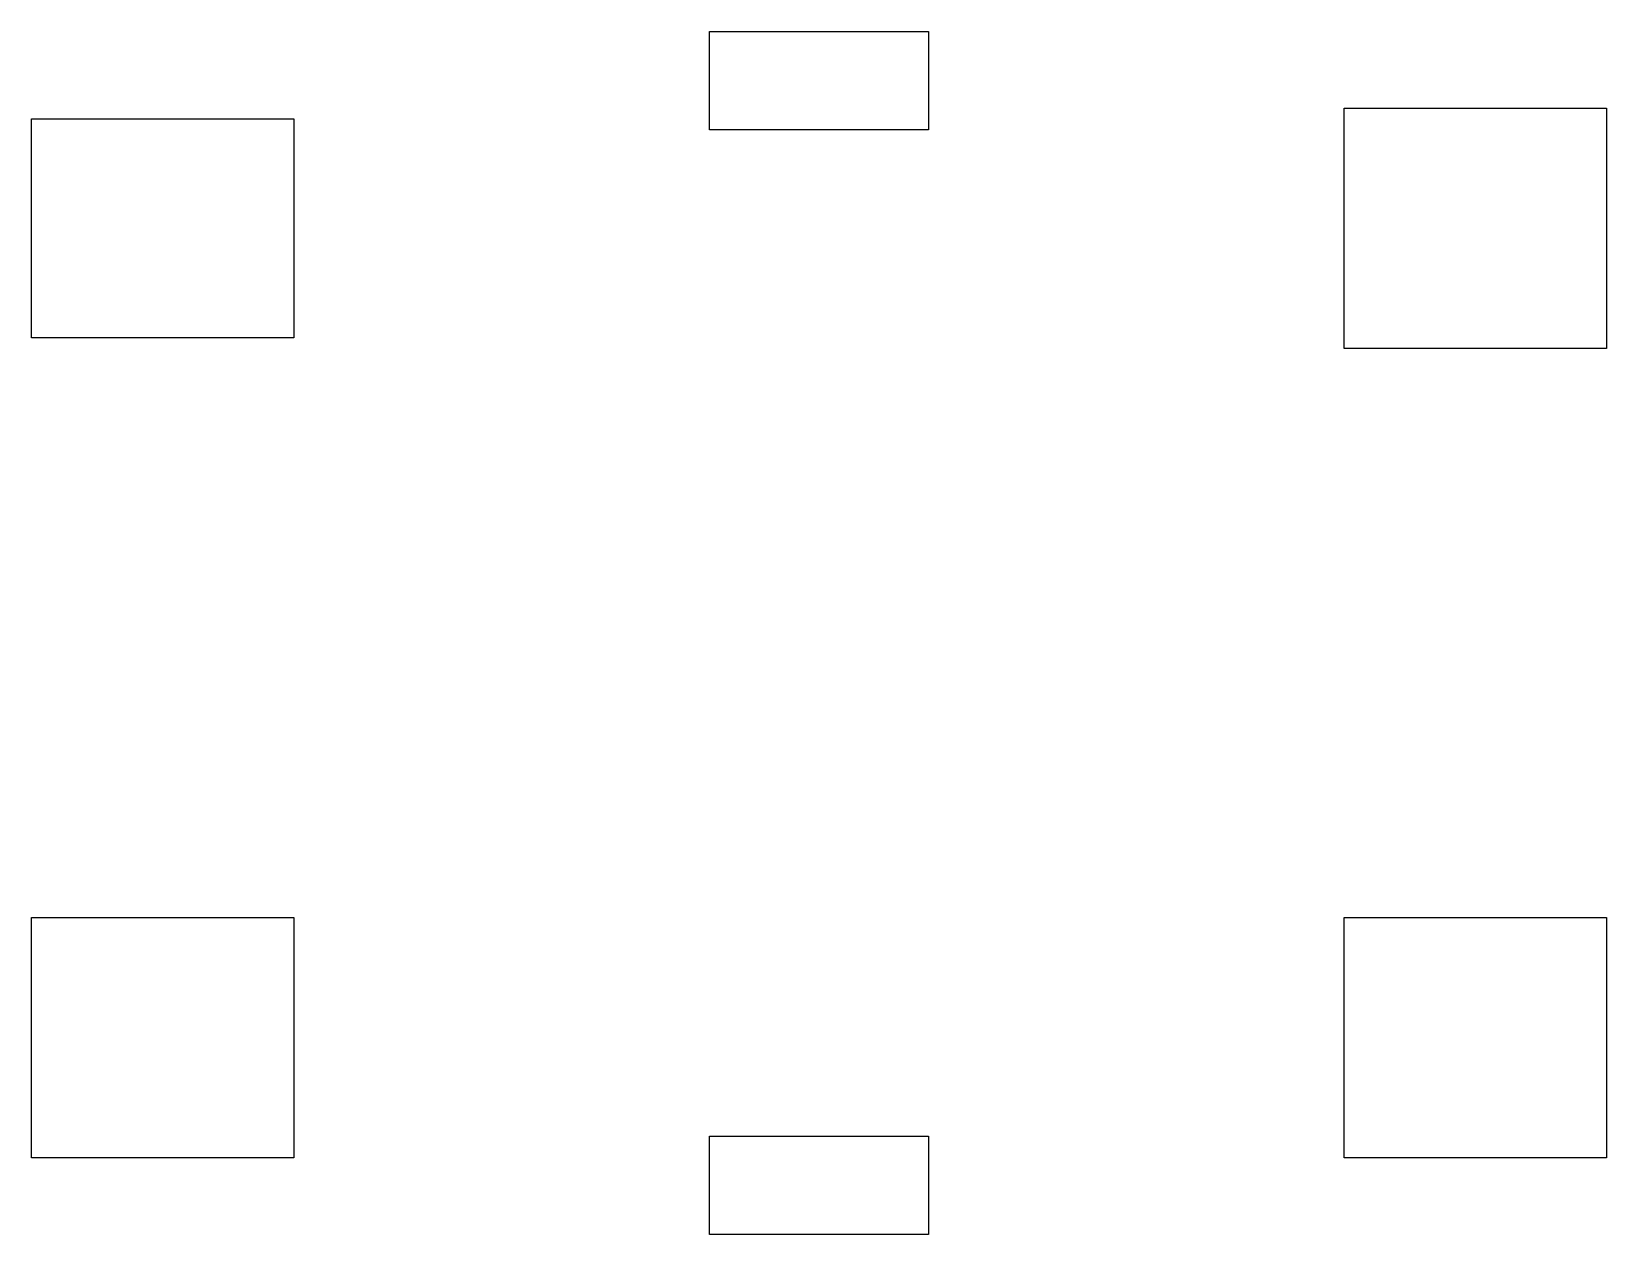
# Model space of a CAD drawing. Extents: x 125.8 to 133, y -83.95 to -78.45.
import ezdxf

# ---------------------------------------------------------------- set-up
doc = ezdxf.new("R2010")
doc.units = 0
doc.layers.add('BLACK', color=7, linetype='CONTINUOUS')

msp = doc.modelspace()

# ---------------------------------------------------------------- linework, layer by layer
at = {"layer": 'BLACK', "linetype": 'CONTINUOUS'}
for p, q in [((128.9, -78.9), (128.9, -78.45)), ((128.9, -78.45), (129.9, -78.45)), ((129.9, -78.45), (129.9, -78.9)), ((131.8, -79.9), (131.8, -78.8)), ((131.8, -78.8), (133, -78.8)), ((133, -78.8), (133, -79.9)), ((125.8, -79.85), (125.8, -78.85)), ((125.8, -78.85), (127, -78.85)), ((127, -78.85), (127, -79.85)), ((129.9, -78.9), (128.9, -78.9)), ((127, -79.85), (125.8, -79.85)), ((133, -79.9), (131.8, -79.9)), ((125.8, -83.6), (125.8, -82.5)), ((125.8, -82.5), (127, -82.5)), ((127, -82.5), (127, -83.6)), ((131.8, -83.6), (131.8, -82.5)), ((131.8, -82.5), (133, -82.5)), ((133, -82.5), (133, -83.6)), ((128.9, -83.95), (128.9, -83.5)), ((128.9, -83.5), (129.9, -83.5)), ((129.9, -83.5), (129.9, -83.95)), ((127, -83.6), (125.8, -83.6)), ((133, -83.6), (131.8, -83.6)), ((129.9, -83.95), (128.9, -83.95))]:
    msp.add_line(p, q, dxfattribs=at)

doc.saveas('drawing.dxf')
